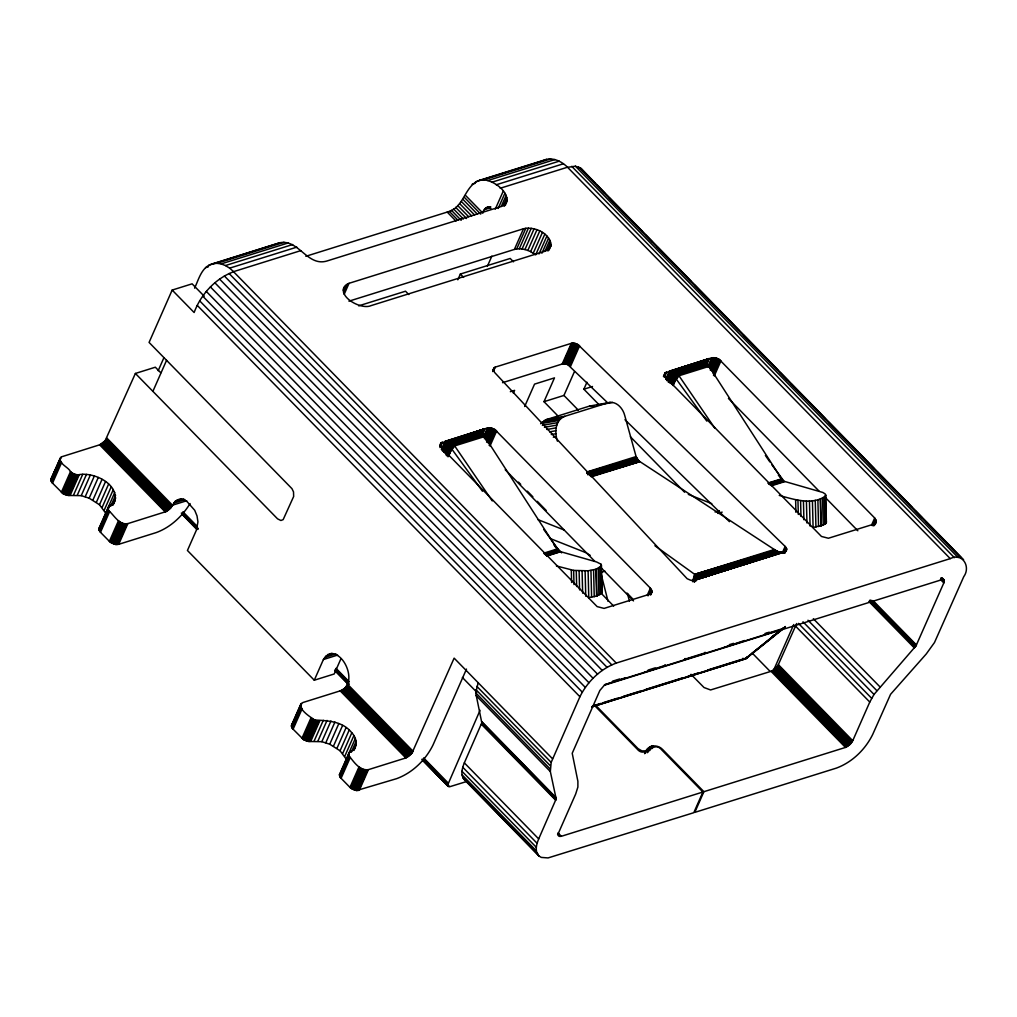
<?xml version="1.0" encoding="UTF-8"?>
<svg xmlns="http://www.w3.org/2000/svg" width="1017" height="1017" viewBox="0 0 1017 1017"><rect width="100%" height="100%" fill="white"/><g stroke="black" fill="none" stroke-linecap="round" stroke-linejoin="round"><path stroke-width="1.5" d="M190.077 503.568C182.157 516.382 170.436 527.454 156.109 532.616L118.722 544.311L115.646 544.489L110.192 542.15L100.492 532.323L98.865 529.298L99.92 526.87M466.485 669.084L433.013 744.991C425.602 760.055 412.533 772.78 396.681 778.641L356.56 790.552L350.687 788.099L340.428 777.611L339.449 774.623L341.153 772.513M783.802 552.269L695.196 579.982L697.179 578.05L695.628 575.012L654.923 545.735M601.39 565.922L596.28 569.177L588.106 570.791L588.767 597.602L596.954 596L602.064 592.733L600.958 564.168L596.61 561.969L559.706 551.417L543.764 529.501M602.064 592.733L601.428 565.032M771.674 464.54L784.031 481.27L822.817 492.457L825.27 494.02L825.715 495.775C812.786 505.78 793.235 499.271 779.238 495.393M812.418 500.631L813.091 527.454L823.223 525.115L825.829 523.463L826.427 521.696M592.428 706.777L744.813 659.118L784.755 627.12M543.866 553.134L557.227 548.951L484.702 436.522C479.096 433.928 487.168 422.424 482.821 433.229L452.972 443.437L447.9 454.574M768.191 482.986L781.552 478.804L709.027 366.374C703.065 362.751 712.358 352.162 706.624 364.188M594.894 705.849L637.074 748.982C645.63 759.368 653.206 739.537 661.762 749.923L702.912 792.014L693.785 812.697L548.061 857.928L541.286 857.407L538.857 855.933L464.502 779.886C460.078 775.208 462.163 768.102 464.337 762.864L481.816 722.833L475.702 692.793L478.181 682.75M538.857 855.933C534.433 851.254 536.531 844.148 538.692 838.911L556.172 798.879L550.337 771.547L551.176 762.394L579.919 696.734C587.33 681.67 600.399 668.944 616.251 663.084L950.234 558.625C962.476 552.32 971.032 566.736 963.747 576.69L934.496 642.515L926.233 653.995L890.574 694.306L872.688 734.465C865.276 749.529 852.208 762.254 836.355 768.115L694.789 812.38L703.904 791.696L845.483 747.431L850.11 744.38L852.742 740.694L869.777 702.061L874.01 694.446L916.063 645.744L943.814 582.932L944.284 580.554L943.293 579.232L604.327 685.242L599.852 690.492L572.215 753.279L577.885 781.285L577.885 787.056L575.673 794.035L558.638 832.669L558.333 835.631L561.333 836.292L702.912 792.014M105.654 513.089L99.488 504.75L89.153 498.177L81.246 495.648L68.215 495.47L63.016 493.652L51.816 482.439L50.926 479.249L61.427 456.862L99.615 444.823L105.069 440.895L135.388 373.455L155.334 367.213L160.8 372.807M113.345 504.47C122.498 485.401 94.352 471.38 78.334 474.786C75.436 474.863 72.55 473.642 70.491 471.621C68.647 467.146 57.537 463.383 60.791 457.319M346.238 759.114L340.072 750.788L329.737 744.215L321.83 741.685L308.787 741.495L303.6 739.69L292.387 728.464L291.421 726.024L292.248 724.04M194.59 288.154C198.836 279.23 201.684 266.53 212.782 263.734L279.98 242.72C298.934 239.071 307.337 267.115 327.169 260.937L501.635 206.375C517.691 196.891 491.338 176.335 479.376 180.365C464.235 185.793 464.299 208.142 447.213 212.083L305.837 256.297M550.833 245.987C550.96 233.313 534.548 226.155 523.513 228.749L349.034 283.311C331.644 293.112 359.916 310.592 370.913 305.672L545.379 251.11L548.977 249.101L550.833 245.987L549.002 250.118M557.405 441.149C554.507 432.683 555.04 420.059 564.715 416.334L608.09 402.77C616.099 400.533 622.9 408.16 624.68 415.305L636.095 456.569L638.79 460.892L775.551 550.324L779.162 552.028L783.039 552.434M651.948 592.136L650.384 588.157L494.859 429.505L491.529 428.068L487.296 428.03L440.641 443.247L440.374 445.891L441.823 448.09L597.144 606.602L604.073 608.408L649.774 594.182L651.948 592.136L650.74 594.894M876.273 521.975L874.696 517.996L719.172 359.357L715.841 357.92L711.62 357.87L664.965 373.099L664.698 375.731L666.135 377.943L821.456 536.455L828.397 538.247L874.086 524.035L876.273 521.975L875.052 524.734M467.146 781.361L449.908 786.675L447.569 785.251L480.049 710.286M693.861 580.72L695.971 575.317L693.619 579.626L694.751 574.376L774.344 549.485M115.175 500.339C114.463 504.763 105.005 505.652 108.972 510.89C114.26 515.441 119.281 525.395 127.837 523.615L166.127 511.576L170.691 507.992L175.102 501.445L178.712 499.5L182.895 499.589L187.141 501.712L194.717 510.292L197.018 515.899L197.934 521.835L196.548 529.793L187.433 550.489L314.278 680.208L323.406 659.524C338.547 638.562 361.556 683.513 340.199 690.861L302.812 702.556C295.566 707.807 310.058 716.794 314.723 720.036C327.843 720.659 342.742 721.18 351.818 732.787C356.23 737.376 358.62 745.969 352.696 750.393C350.878 751.372 347.687 752.72 348.729 755.389C353.42 761.339 359.497 771.039 368.421 769.653L405.808 757.957L411.987 753.088L454.129 658.139L552.549 758.784M692.437 581.521L694.751 574.376L775.246 550.108M624.4 678.581L624.908 677.958L604.467 684.81L783.243 628.926L784.908 627.006M742.563 659.105L746.236 658.419L747.622 656.817L745.766 658.711L591.703 706.942M448.739 455.705L453.785 444.302L483.355 434.462L452.972 443.437L448.154 454.828M673.063 385.557L678.097 374.142L707.667 364.315L677.284 373.277L672.224 384.426L677.08 373.112L671.856 384.095M482.528 433.102L484.372 428.958L482.821 433.229L452.107 442.738L446.933 453.76M694.115 581.038L696.225 575.546L775.551 550.324L694.751 574.376M448.027 456.811L453.239 443.717L448.281 454.968M672.923 385.201L677.564 373.57L672.593 384.807M443.158 450.684L447.099 441.022M667.483 380.536L671.411 370.862M694.611 581.902L696.861 576.423L776.327 550.807L696.225 575.546L693.988 580.834M696.683 576.105L694.458 581.533L696.734 576.181L776.327 550.807L696.683 576.105L694.344 581.317M445.751 454.79L451.065 442.09L482.605 432.632L448.98 441.289L444.963 441.264L441.353 449.527M670.661 383.231L675.377 371.942L706.917 362.484L673.305 371.141L669.275 371.116L665.677 379.379M695.908 579.563L697.052 576.817L781.145 552.447L695.196 579.982L782.213 552.511L695.196 579.982M697.204 577.44L696.022 580.224L697.204 577.44L781.145 552.447L696.111 579.55M445.344 452.832L450.061 441.632L482.605 432.632L451.993 442.649L446.883 453.722M669.669 382.684L674.385 371.485L706.917 362.484M672.466 384.68L677.284 373.277L707.095 362.993L676.432 372.578L671.258 383.612L676.318 372.502L706.955 362.599L676.318 372.502L673.305 371.141L668.792 380.739M483.952 429.187L482.185 433.293L484.346 428.983M708.277 359.039L706.256 364.315M693.149 581.838L695.971 575.317M447.226 454.002L452.107 442.738L451.065 442.09L448.98 441.289L443.819 452.26M671.551 383.841L676.432 372.591L707.095 362.993M695.984 580.783L697.179 578.05L781.145 552.447L696.861 576.423L694.535 581.686M442.204 449.336L445.802 441.073L484.766 428.818L448.98 441.289L444.187 452.374M482.071 432.441L483.253 429.708L482.02 432.467L483.1 429.86L448.98 441.289L482.49 431.818M666.516 379.188L670.127 370.925L709.091 358.658L706.548 364.213M693.619 579.626L695.628 575.012L775.551 550.324M483.711 429.314L482.516 432.06L483.711 429.314L448.98 441.289L482.541 431.068M708.035 359.166L706.23 363.285L708.035 359.166L673.305 371.141L668.97 380.778M444.149 450.823L448.383 441.175L443.895 450.773M444.849 452.616L449.717 441.531L444.505 452.476M482.376 432.174L483.583 429.428L482.35 432.187M668.461 380.676L672.695 371.014L668.22 380.612M668.512 382.214L673.368 371.154L668.385 382.163M669.161 382.468L674.042 371.37L668.83 382.316M50.926 479.249L60.321 457.904M50.85 479.999L59.978 459.315M52.909 476.159L59.609 460.993M50.977 480.787L60.105 460.104M51.295 481.613L60.423 460.93M51.816 482.439L60.931 461.756M52.49 483.24L61.617 462.557M61.363 492.304L70.491 471.621M62.139 493.016L71.266 472.32M63.016 493.652L72.143 472.969M63.995 494.224L73.11 473.528M65.024 494.694L74.139 474.011M66.092 495.063L75.207 474.38M67.16 495.33L76.288 474.634M68.215 495.47L77.33 474.774M69.22 495.482L78.334 474.786M70.148 495.368L79.262 474.685M73.593 494.974L82.72 474.291M77.33 495.076L86.458 474.392M81.246 495.648L90.373 474.964M204.188 296.189L192.111 283.832L172.165 290.074L149.079 342.424L291.968 488.668L293.519 491.897L293.659 496.487L283.158 519.636L280.895 520.501L277.552 518.835L135.388 373.455M85.225 496.703L94.352 476.007M89.153 498.177L98.28 477.494M92.916 500.059L102.031 479.376M96.386 502.271L105.514 481.588M158.182 370.697L163.928 357.666M99.488 504.75L108.616 484.067M152.893 391.342L166.572 360.323M102.12 507.445L111.234 486.762M104.192 510.242L113.319 489.558M98.865 528.586L114.781 492.406M233.592 271.755C215.248 278.556 200.896 294.333 194.133 312.524L172.165 290.074M98.865 529.298L109.035 506.186M99.018 530.048L109.696 505.805M99.361 530.81L108.476 510.127M110.726 506.237L115.595 495.203M99.844 531.573L108.972 510.89M100.492 532.323L109.607 511.64M112.684 504.763L115.722 497.872M112.747 505.271L113.955 502.512M109.353 541.387L118.481 520.704M110.192 542.15L119.32 521.454M111.158 542.824L120.286 522.141M112.213 543.421L121.341 522.738M113.332 543.904L122.46 523.221M114.489 544.26L123.616 523.577M115.646 544.489L124.76 523.793M116.752 544.565L125.879 523.882M117.781 544.502L126.909 523.819M118.722 544.311L127.837 523.615M343.212 289.273L344.42 286.514M343.149 290.697L345.589 285.18M343.492 292.375L347.14 284.099M344.166 294.345L349.034 283.311M491.071 208.955C487.855 204.989 483.1 209.082 482.872 213.15L465.379 195.264M457.815 279.802L460.345 274.056L510.203 258.458L513.483 261.814M495.254 209.222L503.161 191.298M498.177 208.472L504.877 193.294M501.292 206.387L506.148 195.353M503.313 205.688L506.962 197.412M504.241 206.286L507.28 199.396M505.271 205.396L507.089 201.252M487.423 266.174L491.859 256.119M291.498 725.286L300.905 703.929M291.421 726.024L301.363 703.357M291.548 726.824L301.401 704.273M291.879 727.651L301.007 706.955M292.387 728.464L301.515 707.781M293.074 729.265L302.202 708.582M348.933 301.172L514.386 249.432L523.513 228.749M514.386 249.432L516.712 248.923L525.84 228.24M301.947 738.342L311.062 717.659M302.71 739.041L311.838 718.358M516.712 248.923L519.306 248.771L528.433 228.088M303.6 739.69L312.715 718.994M304.566 740.249L313.694 719.566M340.911 658.8L334.212 673.979L314.278 680.208M519.306 248.771L522.077 248.974L531.205 228.291M305.596 740.719L314.723 720.036M306.664 741.101L315.791 720.417M307.731 741.355L316.859 720.672M522.077 248.974L524.95 249.534L534.078 228.85M308.787 741.495L317.914 720.811M439.891 445.522L441.111 442.764M309.791 741.507L318.918 720.824M439.878 446.488L441.709 442.357M439.992 447.569L442.433 442.052M310.719 741.406L319.846 720.71M524.95 249.534L527.836 250.436L536.963 229.753M314.164 741.012L323.292 720.328M544.82 234.152L535.692 254.835L530.645 251.644L539.773 230.961M447.9 441.073L443.641 450.722L447.9 441.073L484.766 428.818L446.857 441.009L442.471 450.658L446.857 441.009M317.901 741.101L327.029 720.417M533.289 253.119L542.417 232.435M446.132 453.251L451.065 442.09M446.12 453.239L451.04 442.077L445.802 453.035M446.717 453.62L451.65 442.446M447.798 454.497L452.768 443.272L446.883 455.616M321.83 741.685L330.945 721.002M538.997 253.958L546.904 236.033M325.809 742.728L334.924 722.045M541.921 253.195L548.621 238.029M545.023 251.123L549.892 240.088M492.762 370.582L495.254 367.124L571.312 343.339L575.025 343.365L577.987 344.585L785.137 546.421L786.713 549.104L786.344 550.871L694.28 580.262L690.81 580.3L687.161 578.724L494.58 372.425L493.22 369.565L493.982 367.823M492.724 371.561L494.554 367.417M493.436 371.256L495.254 367.124M547.057 250.411L550.706 242.148M329.737 744.215L338.852 723.532M547.972 251.021L551.023 244.131M333.487 746.084L342.615 725.401M336.97 748.296L346.098 727.613M340.072 750.788L349.187 730.104M482.554 433.089L484.372 428.958M342.691 753.47L351.818 732.787M483.647 436.306L487.296 428.03M483.965 437.475L488.224 427.826M484.397 438.797L489.266 427.763M344.763 756.279L353.891 735.596M485.503 438.874L490.372 427.852M486.05 440.488L491.529 428.068M339.449 774.623L355.353 738.431M339.436 775.335L349.619 752.224M486.596 442.217L492.673 428.437M339.602 776.073L348.729 755.389M339.932 776.848L349.06 756.152M487.715 442.7L493.804 428.907M351.297 752.262L356.166 741.228M340.428 777.611L349.543 756.928M341.064 778.348L350.191 757.665M353.865 749.415L356.306 743.897M488.77 443.298L494.859 429.505M353.929 750.508L355.149 747.749M489.126 445.357L495.813 430.191M489.965 446.107L496.652 430.941M513.369 393.159L514.602 390.363L510.331 391.698M349.937 787.425L359.065 766.742M350.687 788.099L359.802 767.415M351.526 788.722L360.654 768.038M352.467 789.281L361.594 768.598M353.458 789.751L362.586 769.068M354.488 790.133L363.616 769.437M355.53 790.4L364.658 769.716M524.67 406.508L534.548 384.121L554.481 377.879L543.993 401.677L558.384 416.398M356.56 790.552L365.675 769.869M357.539 790.603L366.667 769.907M358.467 790.527L367.582 769.844M359.293 790.336L368.421 769.653M502.538 382.684L562.185 364.022L571.312 343.339M562.185 364.022L563.011 363.844L572.126 343.161M563.011 363.844L563.914 363.794L573.041 343.098M563.914 363.794L564.893 363.857L574.02 343.174M564.893 363.857L565.91 364.048L575.025 343.365M565.91 364.048L566.927 364.353L576.042 343.67M607.95 403.088L567.918 364.76L577.046 344.077M568.859 365.281L577.987 344.585M569.723 365.866L578.851 345.183M570.486 366.527L579.601 345.831M543.993 401.677L563.939 395.435L574.427 371.65M599.369 405.058L583.872 389.206L586.962 382.201M663.44 376.43L664.965 373.099M664.203 375.362L665.423 372.603M664.203 376.341L666.021 372.209M664.317 377.421L666.745 371.904M667.966 380.574L672.224 370.925L709.091 358.658L673.305 371.141L706.802 361.671M675.974 372.298L670.94 383.396M706.103 362.611L707.425 359.7L673.305 371.141L706.853 360.921M707.972 366.145L711.62 357.87M708.29 367.328L712.548 357.666M709.332 367.264L713.578 357.615M709.828 368.726L714.697 357.692M710.374 370.328L715.841 357.92M711.519 370.684L716.998 358.276M712.65 371.167L718.116 358.759M713.095 373.137L719.172 359.357M713.451 375.209L720.138 360.031M714.29 375.959L720.977 360.793M647.333 595.047L650.384 588.157M648.02 595.848L651.058 588.957M649.749 593.915L651.579 589.771M650.079 594.729L651.897 590.597M650.804 594.144L652.024 591.385M696.009 580.682L697.179 578.05M644.587 753.673L645.795 750.915C649.405 744.457 658.037 744.533 662.753 749.618L703.904 791.696M645.147 753.381L646.367 750.622M647.206 752.745L649.647 747.228M647.88 752.186L650.321 746.681M649.329 750.381L651.16 746.249M649.621 750.699L650.829 747.94M650.931 748.715L652.151 745.957M652.05 748.576L653.27 745.817M782.098 553.324L785.137 546.421M783.293 552.6L785.734 547.082M783.764 553.273L786.205 547.756M784.704 552.574L786.522 548.443M784.882 553.248L786.713 549.104M772.806 672.034L793.769 624.527M690.988 674.309L704.018 687.53L710.578 689.958L772.017 671.029L777.916 665.576L796.68 623.51M871.658 524.899L874.696 517.996M872.344 525.687L875.383 518.797M873.463 525.141L875.891 519.623M873.781 525.954L876.222 520.437M875.128 523.997L876.349 521.238M482.478 491.249L451.993 449.323L454.065 444.671L483.901 435.327L453.785 444.302L448.713 455.476M482.744 430.42L481.486 433.242L482.757 430.407L448.98 441.289M483.1 429.86L481.727 432.861M666.91 380.485L671.169 370.849L709.091 358.658L671.042 370.849L666.72 380.498L671.169 370.849M706.802 421.102L676.318 379.176L678.377 374.51L708.213 365.179L678.097 374.142L673.025 385.316M706.09 362.624L707.425 359.7M695.297 580.771L697.052 576.817M706.23 364.34L708.696 358.81M442.408 450.658L446.73 441.009M667.915 380.561L672.224 370.925M706.04 362.7L707.311 359.891M445.001 452.667L450.061 441.632M447.048 455.756L452.768 443.272M669.326 382.519L674.385 371.485M671.995 384.21L677.08 373.112M444.632 452.514L449.717 441.531M668.957 382.367L674.042 371.37M445.815 453.048L451.04 442.077M664.279 666.11L665.194 664.737M684.225 659.868L685.14 658.495M704.158 653.626L705.073 652.266M742.423 658.469L745.448 658.8L783.497 627.87M784.755 627.489L785.378 626.51M783.7 628.62L783.916 627.896L782.67 629.078M644.346 672.339L664.787 665.487M724.104 647.397L744.546 640.532L744.037 641.155M451.993 449.323L454.879 445.853L484.702 436.522M676.318 379.176L679.203 375.693L709.027 366.374M747.088 657.846L743.338 659.27L743.554 658.596M696.62 579.131L781.145 552.447L696.988 578.597M540.637 423.733L546.205 419.64L589.568 406.075L594.004 405.745M772.106 636.629L774.547 634.684M776.988 632.739L779.429 630.794M752.504 652.927L774.471 635.383M776.912 633.438L779.353 631.493M781.793 629.536L784.234 627.591M784.031 628.175L746.631 658.152L592.174 706.434M51.664 478.003L52.312 477.545M747.622 656.817L746.643 657.935M744.8 659.118L744.088 659.283L746.592 658.164L745.474 658.787M292.883 723.57L293.684 723.24M279.98 242.72L208.968 265.195M950.234 558.625L567.499 167.22C561.257 160.889 551.29 156.287 542.747 160.813L475.562 181.827M707.476 359.649L673.305 371.141L707.069 360.26M482.884 433.509L452.972 443.437L452.107 442.738M707.209 363.349L677.284 373.277L676.318 372.502M482.935 433.611L452.972 443.437L492.253 500.923M707.247 363.463L677.284 373.277L714.786 428.144M451.993 442.649L482.643 432.746M545.951 555.257L559.108 551.023L545.824 555.168M546.701 555.676L559.808 551.456L546.243 555.46M545.748 555.117L558.943 550.909L545.532 554.977M479.376 180.365L546.574 159.351M212.782 263.734L216.875 263.314L284.074 242.3M483.469 179.933L550.667 158.919M205.548 267.636L208.536 266.696M472.142 184.255L475.13 183.327M216.875 263.314L221.147 263.911L288.345 242.898M487.74 180.543L554.939 159.529M221.147 263.911L225.443 265.551L292.642 244.538M492.037 182.17L559.223 161.156M225.443 265.551L229.639 268.145L296.837 247.131M496.232 184.776L563.431 163.762M300.803 250.627L233.503 271.666L616.251 663.084M500.199 188.259L567.499 167.22M486.151 207.659L489.139 206.731M485.465 208.154L489.94 206.743M484.88 208.816L490.855 206.947M484.423 209.642L490.397 207.773M358.683 305.85L405.516 291.205L408.796 294.549M176.805 500.237L181.077 498.889M175.102 501.445L183.645 498.775M173.653 503.123L185.043 499.563M186.734 500.745L172.496 505.195L106.887 438.098M583.872 389.206L592.504 386.498M586.796 471.99L636.095 456.569M587.101 473.058L636.489 457.612L586.911 472.308M589.021 473.604L636.998 458.603L587.317 473.553M589.529 474.558L637.583 459.531L587.699 474.354M590.127 475.397L638.256 460.358L589.72 474.786L638.053 460.142M590.788 476.147L638.994 461.057L590.534 475.854M591.5 476.744L639.795 461.642L590.559 476.477M544.464 553.922L557.583 549.472M769.971 484.918L783.255 480.761M770.772 485.414L784.031 481.27M547.299 555.892L560.532 551.761M771.623 485.745L784.844 481.613M715.091 512.009L719.337 510.687M717.913 513.445L722.159 512.123M327.716 654.554L331.987 653.219M326.012 655.774L333.131 653.55M324.563 657.452L335.953 653.88M602.14 572.05L604.975 571.16M323.406 659.524L337.644 655.075M780.153 552.295L696.861 576.423L777.204 551.265M612.501 681.212L619.62 678.987M648.109 670.076L655.228 667.851M729.291 644.689L733.562 643.354M764.898 633.553L769.208 632.205M684.733 659.245L704.667 653.016M765.928 633.858L783.179 628.455M593.191 705.811L600.742 703.459M603.755 702.505L617.332 698.259M623.37 696.378L639.973 691.191M645.998 689.297L682.216 677.97M688.242 676.089L698.806 672.784M707.857 669.949L741.05 659.575M779.162 552.028L696.861 576.423L777.331 551.316M557.748 549.676L544.375 553.807L557.812 549.752M587.254 473.439L636.769 458.209L587.19 473.236M590.457 475.803L638.79 460.892L590.292 475.575M589.86 475.041L638.18 460.269M587.623 474.24L637.316 459.175M587.826 474.647L637.583 459.531L587.775 474.558M589.657 474.71L637.964 460.04M589.885 475.079L638.256 460.358M590.966 476.287L639.566 461.502M696.861 576.423L778.221 551.71M768.636 483.596L782.124 479.592L768.445 483.342M586.949 472.524L636.489 457.612M645.795 750.915L641.88 750.877L638.066 748.665L595.898 705.544M768.356 483.24L781.895 479.325M544.667 554.176L558.257 550.286M544.832 554.329L558.435 550.451L544.781 554.278M567.588 167.309L575.419 166.203L580.936 168.352L963.582 559.668M589.568 406.075L610.264 402.363M597.081 405.198L612.514 402.452M546.205 419.64L564.715 416.334M544.146 420.542L562.655 417.25M542.277 421.928L560.787 418.623M542.175 423.453L559.147 420.441M542.379 425.373L557.799 422.614M544.438 427.318L556.782 425.119M546.866 429.492L556.121 427.852M549.65 431.844L555.829 430.738M551.29 434.539L555.918 433.712M553.312 437.208L556.401 436.662M556.413 565.935L573.639 570.384L588.106 570.791M743.173 659.054L744.253 659.029M688.318 494.376L711.798 503.682M537.853 519.585L564.27 530.048M550.311 538.578L585.525 552.523L590.165 555.307M566.927 364.353L567.918 364.76M527.836 250.436L530.645 251.644M229.639 268.145L233.605 271.641M624.985 419.716L729.456 521.67M594.805 183.047L580.936 168.352M597.017 185.323L604.784 193.255M609.221 197.794L642.49 231.825M645.82 235.219L652.482 242.033M656.918 246.572L691.293 281.734M694.624 285.129L738.99 330.5M743.427 335.038L777.814 370.201M780.026 372.476L787.794 380.409M791.124 383.816L825.499 418.979M828.83 422.386L874.302 468.888M877.633 472.282L912.02 507.445M915.338 510.852L921.999 517.653M926.436 522.191L960.811 557.354M578.52 166.877L961.167 558.193M575.419 166.203L958.065 557.519M571.732 166.343L954.391 557.672M941.895 577.707L944.119 579.97M942.073 578.292L944.284 580.554M940.967 577.859L944.297 581.254M940.814 578.66L944.132 582.055M940.496 579.525L943.814 582.932M728.439 398.435L819.13 491.186M825.766 497.961L857.839 530.772M873.158 600.716L916.444 644.981M871.671 600.335L916.063 645.744M870.094 599.966L915.592 646.507M869.535 600.742L915.046 647.282M868.912 601.492L914.41 648.032M464.337 197.336L480.736 214.104M463.002 199.446L477.227 213.99M461.426 201.557L474.558 214.968M459.646 203.603L471.672 215.909M457.701 205.548L468.634 216.723M455.629 207.328L466.561 218.515M453.493 208.905L463.332 218.973M451.345 210.252L461.184 220.308M449.234 211.32L457.981 220.269M447.213 212.083L455.959 221.032M813.333 618.717L879.921 686.818M630.375 436.763L684.632 492.241M807.981 620.23L876.781 690.594M802.985 621.807L874.01 694.446M460.345 274.056L463.625 277.399M798.409 623.383L871.658 698.298M795.421 626.014L869.777 702.061M563.939 395.435L578.33 410.156M778.386 664.648L852.742 740.694M777.916 665.576L852.271 741.622M777.306 666.516L851.661 742.563M776.568 667.444L850.937 743.491M775.755 668.334L850.11 744.38M774.852 669.173L849.22 745.219M773.912 669.911L848.28 745.957M772.958 670.534L847.314 746.58M772.017 671.029L846.373 747.075M771.115 671.385L845.483 747.431M752.249 653.105L769.958 671.22M518.492 482.096L520.704 484.359M527.34 491.16L532.883 496.817M537.307 501.343L546.167 510.407M626.993 593.064L632.536 598.721M505.22 469.727L594.805 561.333M600.335 566.99L633.515 600.92M553.909 544.947L561.664 552.879M613.696 606.094L601.517 593.636L600.831 566.812M229.092 273.509L611.738 664.826M224.388 275.988L607.035 667.305M219.608 279.116L602.255 670.445M214.905 282.815L597.551 674.144M210.43 286.959L593.076 678.288M206.311 291.434L588.957 682.763M202.675 296.1L585.322 687.416M199.624 300.803L582.271 692.119M197.273 305.405L579.919 696.734M476.82 686.348L551.176 762.394M475.981 689.729L550.337 765.763M462.392 677.487L476.782 692.208M475.702 692.793L550.057 768.839M475.981 695.501L550.337 771.547M481.816 721.676L556.172 797.722M481.867 722.223L556.235 798.269M481.816 722.833L556.172 798.879M481.651 723.507L556.007 799.553M481.372 724.231L555.74 800.277M558.015 832.885L561.333 836.292M558.282 834.207L560.507 836.482M557.558 834.232L559.77 836.508M464.337 762.864L538.692 838.911M462.735 767.238L537.09 843.284M461.934 771.242L536.302 847.288M461.972 774.751L536.328 850.797M473.579 788.175L478.015 792.713M483.571 798.383L490.232 805.197M492.444 807.46L504.661 819.956M512.428 827.889L514.64 830.164M521.301 836.978L525.738 841.517M531.294 847.186L537.955 854M462.837 777.662L537.192 853.708M182.946 511.78L197.374 526.526M336.017 668.309L349.327 681.924M423.644 757.919L448.039 782.874M182.628 512.644L198.162 528.535M335.699 669.186L347.89 681.657M423.314 758.796L447.722 783.751M184.827 515.581L188.158 518.988M194.806 525.789L197.031 528.052M182.475 513.445L197.997 529.336M335.534 669.987L348.844 683.589M423.161 759.597L447.556 784.552M182.984 514.475L196.294 528.09M338.254 673.279L342.691 677.818M424.775 761.746L429.212 766.284M434.755 771.954L441.416 778.768M443.628 781.031L449.171 786.7M181.369 513.013L196.891 528.904M335.546 670.686L348.856 684.301M422.055 759.165L447.569 785.251M181.547 513.598L197.069 529.476M334.606 670.139L348.729 684.479M422.233 759.737L448.561 786.573M181.878 514.043L196.294 528.789M334.936 670.584L348.246 684.187M422.563 760.182L448.077 786.281M347.458 684.123L413.067 751.232M106.416 439.013L172.026 506.123M346.988 685.051L412.597 752.148M105.806 439.954L171.415 507.063M346.377 685.992L411.987 753.088M105.069 440.895L170.691 507.992M345.653 686.92L411.262 754.017M104.255 441.785L169.864 508.881M344.827 687.823L410.436 754.919M103.353 442.611L168.962 509.72M343.937 688.649L409.546 755.745M102.412 443.361L168.021 510.458M342.996 689.386L408.605 756.483M101.458 443.984L167.068 511.081M342.043 690.009L407.652 757.118M100.518 444.48L166.127 511.576M341.089 690.505L406.711 757.614M99.615 444.823L165.224 511.932M340.199 690.861L405.808 757.957M778.386 475.257L781.552 478.804M555.117 546.599L557.227 548.951M765.394 455.451L769.882 461.947M602.102 591.843L601.543 587.826M627.502 593.623L629.434 601.225M601.492 575.533L608.052 601.352M825.753 494.885L826.389 522.585M825.308 495.597L825.868 517.678M825.156 496.652L825.829 523.463M824.088 497.504L824.762 524.327M822.562 498.305L823.223 525.115M820.605 499.029L821.266 525.84M820.211 499.144L820.884 525.967M817.884 499.767L818.558 526.577M815.265 500.262L815.939 527.086M809.443 500.86L810.079 526.094M806.417 500.923L806.964 523.005M803.43 500.847L803.913 519.776M800.582 500.618L800.976 516.382M797.951 500.237L798.307 514.437M795.625 499.728L795.93 512.339M600.958 564.168L601.187 573.639M599.776 567.664L600.437 594.475M598.238 568.465L598.911 595.276M596.28 569.177L596.954 596M595.898 569.304L596.572 596.115M593.572 569.927L594.246 596.737M590.941 570.423L591.614 597.233M585.118 571.007L585.754 596.242M582.093 571.084L582.652 593.165M579.118 570.995L579.588 589.924M576.27 570.766L576.664 586.542M573.639 570.384L573.995 584.584M571.3 569.876L571.618 582.499M697.115 577.097L695.971 579.881L697.115 577.097M707.578 359.56L706.383 362.281L707.578 359.56M707.908 359.268L706.09 363.387L707.908 359.268M675.377 371.942L670.457 383.091L675.352 371.93M559.947 551.519L546.892 555.727L559.947 551.519M782.582 480.138L769.195 484.232L782.582 480.138"/></g></svg>
